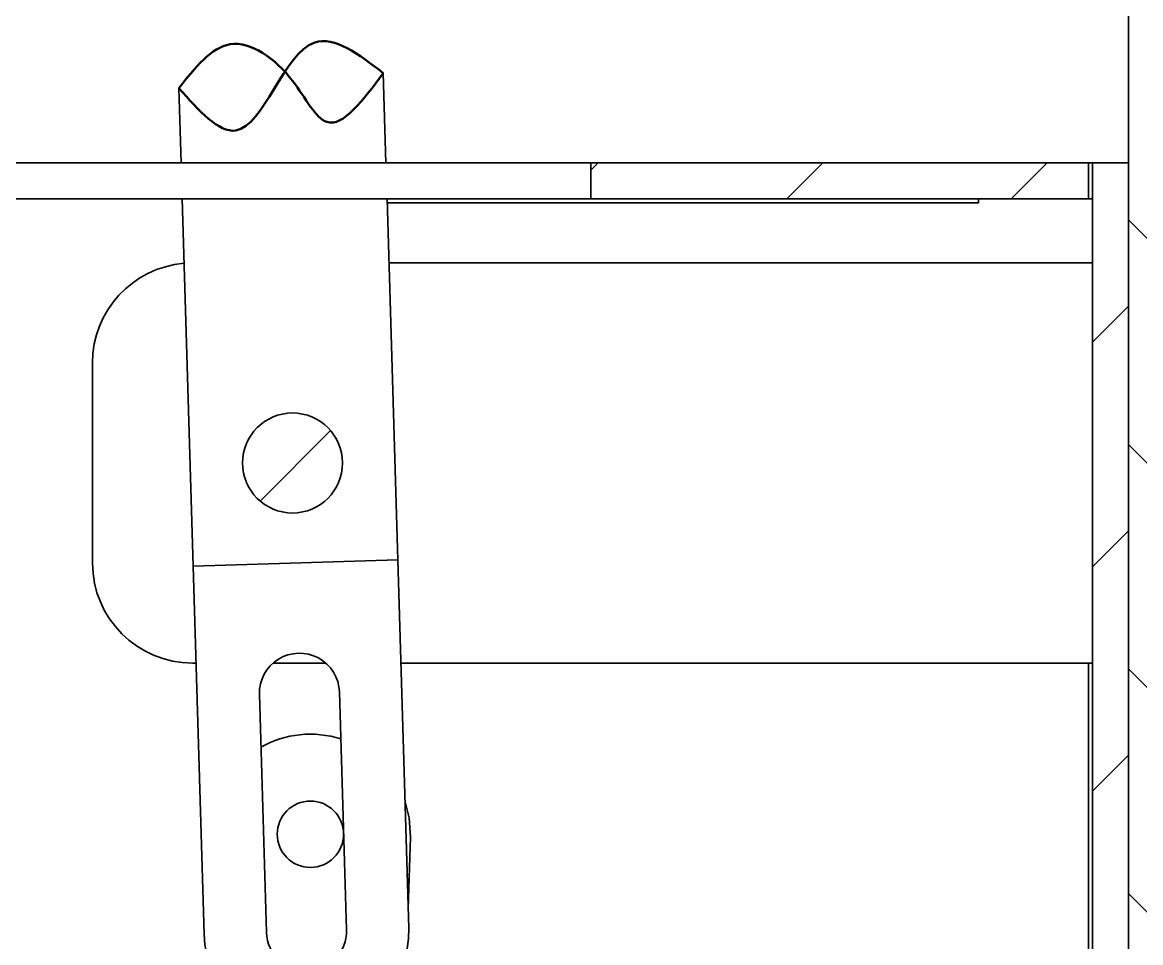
# Model space of a CAD drawing. Header units: millimetres. Extents: x 0 to 841, y 0 to 594.
# Drawn here: x 544.6 to 600.6, y 435.5 to 481.5 of the extents above; entities that cross this region are included whole.
import ezdxf

# ---------------------------------------------------------------- set-up
doc = ezdxf.new("R2010")
doc.units = ezdxf.units.MM
doc.layers.add('粗实线', color=7, linetype='Continuous', lineweight=50)
pattern_1 = [(45, (-744.932, -742.906), (-5.61266, 5.61266), [])]

msp = doc.modelspace()

# ---------------------------------------------------------------- hatches: boundary and pattern name
at = {"linetype": 'Continuous', "lineweight": 18}
h = msp.add_hatch(dxfattribs=at)
h.set_pattern_fill('ANSI31', scale=2.5, angle=90, style=0)
h.set_pattern_definition([(135, (-744.932, -742.906), (-5.61266, -5.61266), [])])
h.paths.add_polyline_path([(599.955, 524.437), (599.955, 299.437), (601.755, 299.437), (601.755, 524.437)], flags=0)
h = msp.add_hatch(dxfattribs=at)
h.set_pattern_fill('ANSI31', scale=2.5, style=0)
h.set_pattern_definition(pattern_1)
h.paths.add_polyline_path([(573.073, 472.637), (597.955, 472.637), (597.955, 474.437), (573.073, 474.437)], flags=0)
h = msp.add_hatch(dxfattribs=at)
h.set_pattern_fill('ANSI31', scale=2.5, style=0)
h.set_pattern_definition(pattern_1)
h.paths.add_polyline_path([(598.155, 474.437), (598.155, 349.437), (599.955, 349.437), (599.955, 474.437)], flags=0)
h = msp.add_hatch(dxfattribs=at)
h.set_pattern_fill('ANSI31', scale=2.5, style=0)
h.set_pattern_definition(pattern_1)
edge = h.paths.add_edge_path(flags=0)
edge.add_arc((558.155, 459.437), 2.5, 0, 360)

# ---------------------------------------------------------------- linework, layer by layer
at = {"color": 7, "linetype": 'Continuous', "lineweight": 35}
for p, q in [((599.955, 299.437), (599.955, 524.437)), ((562.693, 478.932), (562.827, 474.437)), ((552.588, 474.437), (552.477, 478.169)), ((543.073, 474.437), (573.073, 474.437)), ((573.073, 474.437), (573.073, 472.637)), ((597.955, 474.437), (573.073, 474.437)), ((597.955, 472.637), (597.955, 474.437)), ((597.955, 474.437), (598.155, 474.437)), ((598.155, 349.437), (598.155, 474.437)), ((599.955, 474.437), (598.155, 474.437)), ((599.955, 349.437), (599.955, 474.437)), ((543.073, 472.637), (573.073, 472.637)), ((553.189, 454.287), (552.642, 472.637)), ((562.881, 472.637), (563.419, 454.592)), ((562.887, 472.437), (592.455, 472.437)), ((597.955, 472.637), (573.073, 472.637)), ((592.455, 472.437), (592.455, 472.637)), ((597.955, 472.637), (598.155, 472.637)), ((562.976, 469.437), (598.155, 469.437)), ((548.155, 464.437), (548.155, 454.437)), ((563.419, 454.592), (553.189, 454.287)), ((563.419, 454.592), (563.968, 436.186)), ((553.737, 435.881), (553.189, 454.287)), ((553.333, 449.437), (553.155, 449.437)), ((559.813, 449.437), (557.183, 449.437)), ((598.155, 449.437), (563.573, 449.437)), ((597.955, 449.437), (597.955, 426.937)), ((556.853, 435.974), (556.499, 447.871)), ((560.497, 447.99), (560.852, 436.093)), ((563.938, 437.173), (564.048, 440.725))]:
    msp.add_line(p, q, dxfattribs=at)
at = {"color": 7, "linetype": 'Continuous', "lineweight": 35, "flags": 128}
msp.add_lwpolyline([(563.779, 442.504), (563.982, 441.703), (564.048, 440.725)], dxfattribs=at)
at = {"color": 7, "linetype": 'Continuous', "lineweight": 35}
for centre, radius in [((558.155, 459.437), 2.5), ((559.05, 440.88), 1.658)]:
    msp.add_circle(centre, radius, dxfattribs=at)
for centre, radius, start, end in [((553.155, 464.437), 5, 94.787, 180), ((553.155, 454.437), 5, 180, 270), ((558.498, 447.93), 2, 1.7074, 181.7074), ((559.05, 440.88), 5, 72.3459, 119.6426), ((558.852, 436.033), 5.117, 181.7074, 1.7074), ((558.852, 436.033), 2, 181.7074, 1.7074)]:
    msp.add_arc(centre, radius, start, end, dxfattribs=at)
at = {"layer": '粗实线'}
for points, knots in [([(552.477, 478.169), (553.474, 477.053), (556.139, 474.07), (558.329, 482.266), (561.472, 479.865), (562.693, 478.932)], [0, 0, 0, 0, 1.414712, 3.779919, 5.282753, 5.282753, 5.282753, 5.282753]), ([(552.477, 478.169), (553.279, 479.195), (554.941, 481.32), (558.164, 479.062), (559.965, 475.258), (561.689, 477.579), (562.693, 478.932)], [0, 0, 0, 0, 1.351443, 2.79948, 3.867739, 5.360298, 5.360298, 5.360298, 5.360298])]:
    msp.add_open_spline(points, degree=3, knots=knots, dxfattribs=at)

doc.saveas('drawing.dxf')
